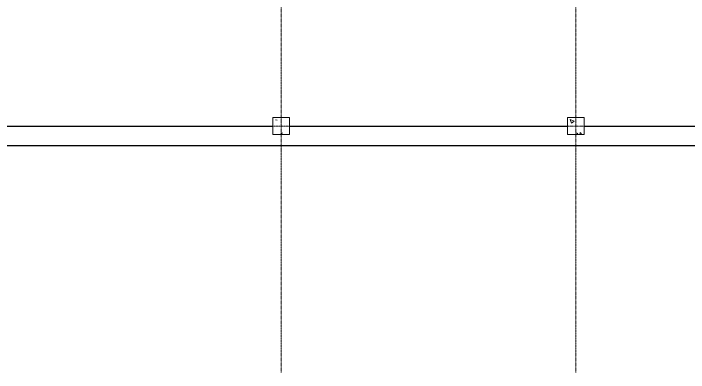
# Model space of a CAD drawing. Header units: millimetres. Extents: x 4481 to 58175, y 4067 to 32722.
# Drawn here: x 12683 to 24709, y 4067 to 10469 of the extents above; entities that cross this region are included whole.
import ezdxf

# ---------------------------------------------------------------- set-up
doc = ezdxf.new("R2010")
doc.units = ezdxf.units.MM
doc.linetypes.add('Grid Line', pattern=[22.225, 12.7, -3.175, 3.175, -3.175])
for name, color, linetype, lineweight in [('A-WALL', 113, 'Continuous', 9), ('S-COLS', 52, 'Continuous', 9), ('S-GRID', 1, 'Continuous', 9)]:
    doc.layers.add(name, color=color, linetype=linetype, lineweight=lineweight)

# ---------------------------------------------------------------- blocks, each defined once
blk = doc.blocks.new('M_Concrete-Square-Column - 300 x 300mm-V20-1st Floor Dimensioned Plan')
at = {"layer": 'S-COLS'}
h = blk.add_hatch(dxfattribs=at)
h.set_pattern_fill('FP_21', color=256, style=0, pattern_type=2)
h.set_pattern_definition([(230, (27202.4, 364.2), (-728.737, 63.756), [76.2, -838.2]), (175, (27202.4, 364.2), (140.972, -764.228), [60.96, -670.56]), (280.451, (27141.7, 369.54), (-587.77, -700.467), [64.76, -712.36]), (226.184, (27202.4, 161), (-1084.316, 168.17), [114.3, -1257.3]), (276.636, (27112.1, 175), (-949.61, -989.71), [97.14, -1068.54]), (171.184, (27202.4, 161), (-949.62, -989.7), [91.44, -1005.84]), (201, (27100.8, 211.8), (-606.458, 409.06), [76.2, -838.2]), (146, (27100.8, 211.8), (-247.208, -736.753), [60.96, -670.56]), (251.451, (27050.3, 245.9), (-853.668, -327.685), [64.76, -712.36]), (217.5, (27202.42, 364.23), (-12.3547, -338.22), [33.528, -628.904, 33.528, -647.192, -673.1]), (217.5, (27202.42, 364.23), (-12.3547, -338.22), [-1343.152, 33.528, -639.572]), (187.5, (27202.42, 364.23), (-267.279, -400.722), [33.528, -354.584, 33.528, -613.664, -256.54]), (187.5, (27202.42, 364.23), (-267.279, -400.722), [-1035.304, 33.528, -223.012]), (147.5, (27429, 364.23), (-542.3633, 22.9153), [33.528, -220.472, 33.528, -758.952, -1051.56]), (147.5, (27429, 364.23), (-542.3633, 22.9153), [-1046.48, 33.528, -1018.032]), (137.5, (27530.6, 364.23), (-592.517, -101.707), [33.528, -296.672, 33.528, -492.76, -746.76]), (137.5, (27530.6, 364.23), (-592.517, -101.707), [-856.488, 33.528, -713.232])])
h.paths.add_polyline_path([(150, 150), (-150, 150), (-150, -150), (150, -150)], flags=0)
for p, q in [((150, 150), (-150, 150)), ((-150, 150), (-150, -150)), ((150, -150), (150, 150)), ((-150, -150), (150, -150))]:
    blk.add_line(p, q, dxfattribs=at)
blk = doc.blocks.new('M_Concrete-Square-Column - 300 x 300mm-V23-1st Floor Dimensioned Plan')
at = {"layer": 'S-COLS'}
h = blk.add_hatch(dxfattribs=at)
h.set_pattern_fill('FP_24', color=256, style=0, pattern_type=2)
h.set_pattern_definition([(230, (32452.4, 364.2), (-728.737, 63.756), [76.2, -838.2]), (175, (32452.4, 364.2), (140.972, -764.228), [60.96, -670.56]), (280.451, (32391.7, 369.54), (-587.77, -700.467), [64.76, -712.36]), (226.184, (32452.4, 161), (-1084.316, 168.17), [114.3, -1257.3]), (276.636, (32362.1, 175), (-949.61, -989.71), [97.14, -1068.54]), (171.184, (32452.4, 161), (-949.62, -989.7), [91.44, -1005.84]), (201, (32350.8, 211.8), (-606.458, 409.061), [76.2, -838.2]), (146, (32350.8, 211.8), (-247.208, -736.753), [60.96, -670.56]), (251.451, (32300.3, 245.9), (-853.668, -327.685), [64.76, -712.36]), (217.5, (32452.42, 364.23), (-12.3547, -338.2201), [33.528, -628.904, 33.528, -647.192, -673.1]), (217.5, (32452.42, 364.23), (-12.3547, -338.2201), [-1343.152, 33.528, -639.572]), (187.5, (32452.42, 364.23), (-267.279, -400.722), [33.528, -354.584, 33.528, -613.664, -256.54]), (187.5, (32452.42, 364.23), (-267.279, -400.722), [-1035.304, 33.528, -223.012]), (147.5, (32679, 364.23), (-542.3633, 22.9153), [33.528, -220.472, 33.528, -758.952, -1051.56]), (147.5, (32679, 364.23), (-542.3633, 22.9153), [-1046.48, 33.528, -1018.032]), (137.5, (32780.6, 364.23), (-592.517, -101.707), [33.528, -296.672, 33.528, -492.76, -746.76]), (137.5, (32780.6, 364.23), (-592.517, -101.707), [-856.488, 33.528, -713.232])])
h.paths.add_polyline_path([(150, 150), (-150, 150), (-150, -150), (150, -150)], flags=0)
for p, q in [((150, 150), (-150, 150)), ((-150, 150), (-150, -150)), ((150, -150), (150, 150)), ((-150, -150), (150, -150))]:
    blk.add_line(p, q, dxfattribs=at)

msp = doc.modelspace()

# ---------------------------------------------------------------- linework, layer by layer
at = {"layer": 'A-WALL', "lineweight": 25}
for p, q in [((12351, 8462.3), (17301, 8462.3)), ((17601, 8462.3), (22551, 8462.3)), ((22851, 8462.3), (27801, 8462.3)), ((39101, 8109.9), (8800.5, 8109.9))]:
    msp.add_line(p, q, dxfattribs=at)
at = {"layer": 'S-GRID', "linetype": 'Grid Line'}
for p, q in [((17451, 4066.9), (17451, 27379.7)), ((22701, 4066.9), (22701, 27379.7)), ((4480.5, 8462.3), (56874.6, 8462.3))]:
    msp.add_line(p, q, dxfattribs=at)

# ---------------------------------------------------------------- block references
at = {"layer": 'S-COLS', "xscale": -1, "rotation": 180}
for name, p in [('M_Concrete-Square-Column - 300 x 300mm-V23-1st Floor Dimensioned Plan', (17451, 8462.3)), ('M_Concrete-Square-Column - 300 x 300mm-V20-1st Floor Dimensioned Plan', (22701, 8462.3))]:
    msp.add_blockref(name, p, dxfattribs=at)

doc.saveas('drawing.dxf')
